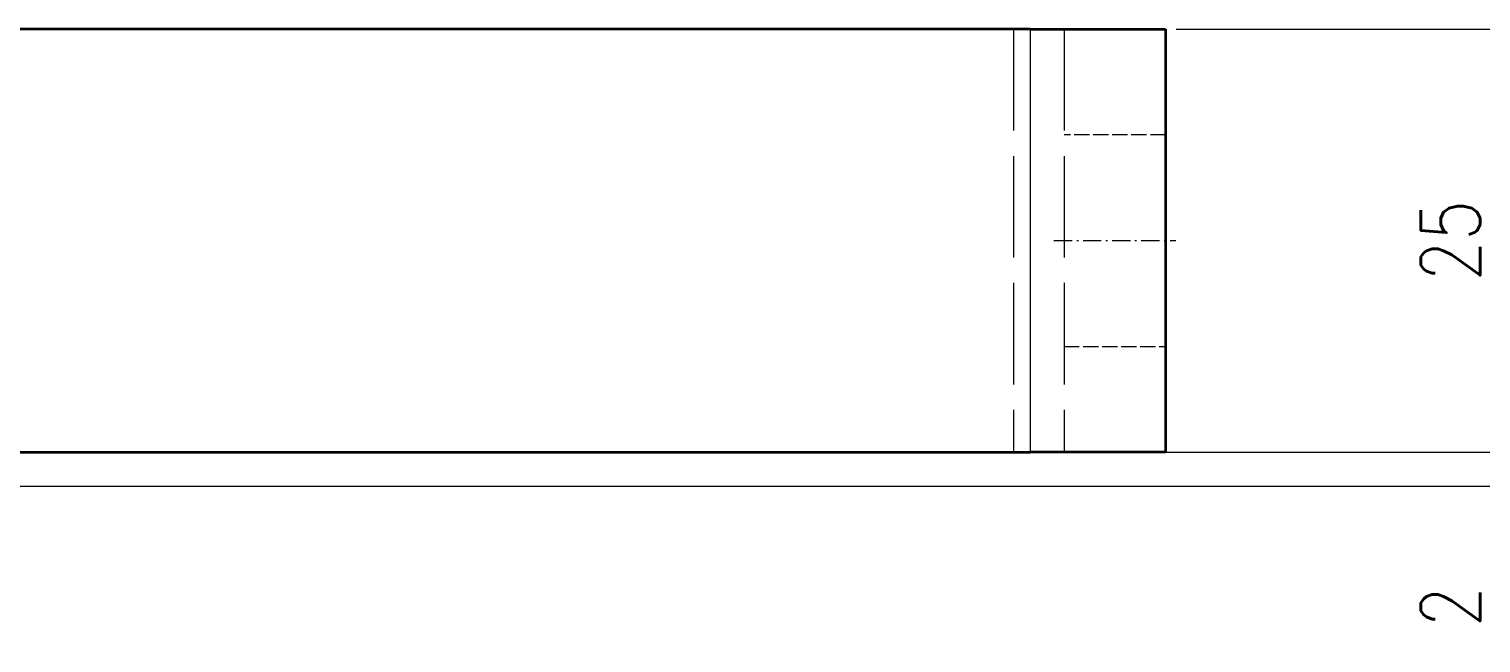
# Model space of a CAD drawing. Header units: millimetres. Extents: x -50143 to 104182, y -50696 to 54072.
# Drawn here: x -47254.5 to -47168.7, y 53585.1 to 53621.3 of the extents above; entities that cross this region are included whole.
import ezdxf

# ---------------------------------------------------------------- set-up
doc = ezdxf.new("R2010")
doc.units = ezdxf.units.MM
doc.header["$LTSCALE"] = 0.5
doc.linetypes.add('DASHDOT', pattern=[18.5, 12, -3, 0.5, -3])
doc.linetypes.add('DASHED', pattern=[15, 12, -3])
doc.layers.add('标注线', color=3, linetype='Continuous', lineweight=18)
doc.styles.add('DIM', font='romans.shx', dxfattribs={"width": 0.8, "bigfont": 'bigfont.shx'})
doc.dimstyles.new('DEH 1-1$0', dxfattribs={"dimtxt": 3.5, "dimasz": 2.5, "dimexe": 1, "dimexo": 0.625, "dimgap": 1.2, "dimtad": 1, "dimzin": 9, "dimdsep": 46, "dimtxsty": 'DIM', "dimblk": 'OPEN', "dimcen": 0, "dimclrd": 8, "dimclre": 8, "dimclrt": 2, "dimazin": 2, "dimtfac": 0.5, "dimtmove": 0, "dimatfit": 3, "dimldrblk": 'OPEN', "dimfxl": 0, "dimtolj": 2, "dimlwd": 18, "dimlwe": 18, "dimarcsym": 0})

# ---------------------------------------------------------------- blocks, each defined once
blk = doc.blocks.new('_Open')
at = {"color": 0, "linetype": 'ByBlock', "lineweight": -2}
for p, q in [((-1, 0.167), (0, 0)), ((-1, -0.167), (0, 0)), ((0, 0), (-1, 0))]:
    blk.add_line(p, q, dxfattribs=at)
blk = doc.blocks.new('*D485')
at = {"layer": 'Defpoints', "color": 0, "transparency": 16777216}
for p in [(-47187.327, 53621.349), (-47167.523, 53621.349), (-47187.327, 53596.349)]:
    blk.add_point(p, dxfattribs=at)
at = {"layer": '标注线', "color": 8, "lineweight": 18, "transparency": 16777216}
for p, q in [((-47186.702, 53621.349), (-47166.523, 53621.349)), ((-47167.523, 53598.849), (-47167.523, 53618.849)), ((-47186.702, 53596.349), (-47166.523, 53596.349))]:
    blk.add_line(p, q, dxfattribs=at)
at = {"layer": '标注线', "color": 8, "lineweight": 18, "transparency": 16777216, "xscale": 2.5, "yscale": 2.5, "zscale": 2.5}
for p, rotation in [((-47167.523, 53621.349), 90), ((-47167.523, 53596.349), 270)]:
    blk.add_blockref('_Open', p, dxfattribs=dict(at, rotation=rotation))
at = {"layer": '标注线', "color": 2, "transparency": 16777216, "insert": (-47170.473, 53608.849), "char_height": 3.5, "attachment_point": 5, "rotation": 90, "style": 'DIM'}
blk.add_mtext('\\A2;25', dxfattribs=at)
blk = doc.blocks.new('*D486')
at = {"layer": 'Defpoints', "color": 0, "transparency": 16777216}
for p in [(-47334.541, 53596.349), (-47360.066, 53594.349), (-47167.523, 53594.349)]:
    blk.add_point(p, dxfattribs=at)
at = {"layer": '标注线', "color": 8, "lineweight": 18, "transparency": 16777216}
for p, q in [((-47167.523, 53598.849), (-47167.523, 53601.349)), ((-47333.916, 53596.349), (-47166.523, 53596.349)), ((-47167.523, 53596.349), (-47167.523, 53594.349)), ((-47359.441, 53594.349), (-47166.523, 53594.349)), ((-47167.523, 53591.849), (-47167.523, 53585.082))]:
    blk.add_line(p, q, dxfattribs=at)
at = {"layer": '标注线', "color": 8, "lineweight": 18, "transparency": 16777216, "xscale": 2.5, "yscale": 2.5, "zscale": 2.5}
for p, rotation in [((-47167.523, 53596.349), 270), ((-47167.523, 53594.349), 90)]:
    blk.add_blockref('_Open', p, dxfattribs=dict(at, rotation=rotation))
at = {"layer": '标注线', "color": 2, "transparency": 16777216, "insert": (-47170.473, 53587.216), "char_height": 3.5, "attachment_point": 5, "rotation": 90, "style": 'DIM'}
blk.add_mtext('\\A2;2', dxfattribs=at)

msp = doc.modelspace()

# ---------------------------------------------------------------- linework, layer by layer
at = {"color": 7, "lineweight": 35}
for p, q in [((-47195.327, 53621.349), (-47351.327, 53621.349)), ((-47187.327, 53621.349), (-47187.327, 53596.349)), ((-47351.327, 53596.349), (-47195.327, 53596.349))]:
    msp.add_line(p, q, dxfattribs=at)
at = {"color": 1, "linetype": 'DASHED', "lineweight": 13}
for p, q in [((-47196.327, 53621.349), (-47196.327, 53596.349)), ((-47193.327, 53621.349), (-47193.327, 53596.349))]:
    msp.add_line(p, q, dxfattribs=at)
at = {"color": 7, "lineweight": 13}
msp.add_line((-47195.327, 53621.349), (-47195.327, 53596.349), dxfattribs=at)
at = {"color": 7, "lineweight": 35, "ltscale": 0.2}
for p, q in [((-47195.327, 53621.349), (-47187.327, 53621.349)), ((-47187.327, 53596.349), (-47195.327, 53596.349))]:
    msp.add_line(p, q, dxfattribs=at)
at = {"color": 1, "linetype": 'DASHED', "lineweight": 13, "ltscale": 0.15}
for p, q in [((-47187.327, 53615.099), (-47193.327, 53615.099)), ((-47193.327, 53602.599), (-47187.327, 53602.599))]:
    msp.add_line(p, q, dxfattribs=at)
at = {"color": 2, "linetype": 'DASHDOT', "lineweight": 13, "ltscale": 0.180005}
msp.add_line((-47193.927, 53608.849), (-47186.727, 53608.849), dxfattribs=at)

# ---------------------------------------------------------------- dimensions: what is measured, and where the dimension line sits
at = {"layer": '标注线'}
for base, p1, p2, picture, middle in [((-47167.523, 53621.349), (-47187.327, 53596.349), (-47187.327, 53621.349), '*D485', (-47170.473, 53608.849)), ((-47167.523, 53594.349), (-47334.541, 53596.349), (-47360.066, 53594.349), '*D486', (-47170.473, 53587.216))]:
    dim = msp.add_linear_dim(base=base, p1=p1, p2=p2, angle=90, dimstyle='DEH 1-1$0', dxfattribs=at)
    dim.commit()
    dim.dimension.update_dxf_attribs({"geometry": picture, "text_midpoint": middle})

doc.saveas('drawing.dxf')
